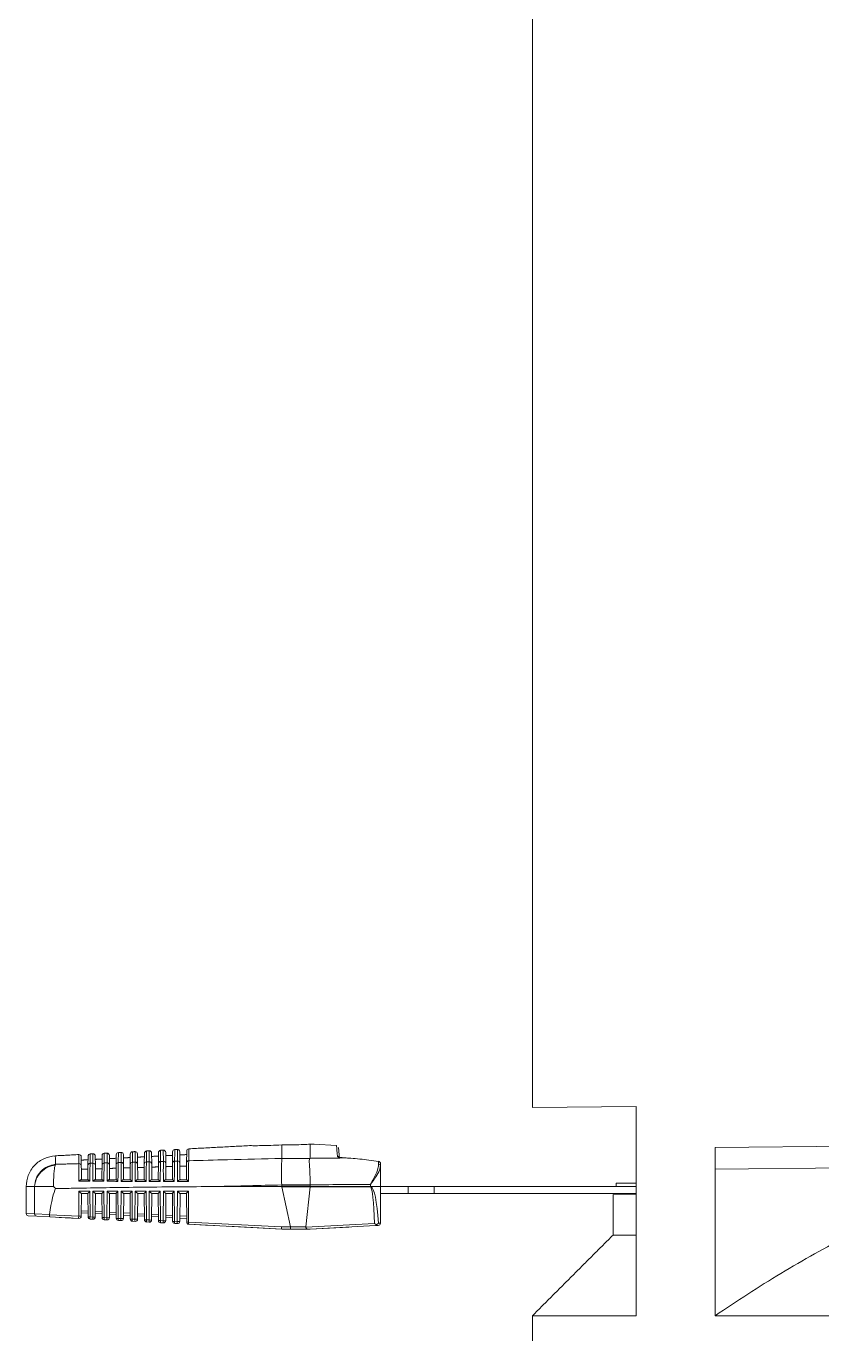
# Model space of a CAD drawing. Extents: x 12.1 to 108.7, y 1 to 80.4.
# Drawn here: x 42.89 to 46.4, y 9.42 to 15.17 of the extents above; entities that cross this region are included whole.
import ezdxf

# ---------------------------------------------------------------- set-up
doc = ezdxf.new("R2010")
doc.units = 0
doc.header["$MEASUREMENT"] = 0
doc.linetypes.add('SLD-Solid', pattern=[0])
doc.layers.add('OBJECT', color=7, linetype='CONTINUOUS')

msp = doc.modelspace()

# ---------------------------------------------------------------- linework, layer by layer
at = {"layer": 'OBJECT', "linetype": 'SLD-Solid', "lineweight": 15}
for p, q in [((45.1218, 10.4113), (45.5777, 10.4153)), ((45.5777, 10.1377), (45.5777, 10.4153)), ((44.0176, 10.187), (44.0176, 10.2466)), ((44.0176, 10.2466), (44.0176, 10.2466)), ((44.1426, 10.1877), (44.1426, 10.25)), ((44.1605, 10.2502), (44.259, 10.2448)), ((45.9265, 10.2358), (47.3638, 10.2483)), ((43.1355, 10.1546), (43.1351, 10.1944)), ((43.1648, 10.156), (43.1652, 10.1971)), ((43.1975, 10.1564), (43.1971, 10.1977)), ((43.2268, 10.1578), (43.2272, 10.2003)), ((43.2595, 10.1581), (43.2591, 10.2009)), ((43.2888, 10.1595), (43.2892, 10.2036)), ((43.321, 10.2042), (43.3214, 10.1598)), ((43.3509, 10.1611), (43.3513, 10.2068)), ((43.383, 10.2074), (43.3834, 10.1615)), ((43.4129, 10.1628), (43.4133, 10.2101)), ((43.445, 10.2107), (43.4454, 10.1631)), ((43.4749, 10.1644), (43.4753, 10.2133)), ((43.507, 10.2139), (43.5074, 10.1648)), ((43.5369, 10.166), (43.5373, 10.2166)), ((43.5689, 10.2172), (43.5694, 10.1664)), ((43.5989, 10.1676), (43.5994, 10.2198)), ((44.1421, 10.187), (44.0176, 10.187)), ((44.2727, 10.187), (44.2684, 10.2357)), ((45.9265, 10.1408), (45.9265, 10.2358)), ((44.4526, 10.0636), (44.4526, 10.1554)), ((45.5777, 9.4953), (45.5777, 10.1377)), ((45.9262, 10.1407), (45.9265, 10.1408)), ((45.9262, 9.4953), (45.9262, 10.1407)), ((45.9265, 10.1408), (46.5145, 10.1459)), ((44.4082, 10.0729), (44.4082, 10.0644)), ((45.4909, 10.0786), (45.5777, 10.0786)), ((42.9297, 10.0636), (42.9297, 9.9431)), ((43.1239, 9.9328), (43.1249, 10.0431)), ((43.1249, 10.0431), (43.173, 10.0431)), ((43.136, 10.0336), (43.1351, 9.9332)), ((43.1643, 10.0336), (43.1359, 10.0336)), ((43.1652, 9.9306), (43.1643, 10.0337)), ((43.173, 10.0431), (43.1739, 9.9301)), ((43.1859, 9.9295), (43.1869, 10.0431)), ((43.1869, 10.0431), (43.235, 10.0431)), ((43.198, 10.0336), (43.1971, 9.9299)), ((43.2263, 10.0336), (43.1979, 10.0336)), ((43.2272, 9.9273), (43.2263, 10.0337)), ((43.235, 10.0431), (43.236, 9.9268)), ((43.2479, 9.9262), (43.2489, 10.0431)), ((43.2489, 10.0431), (43.297, 10.0431)), ((43.26, 10.0336), (43.2591, 9.9266)), ((43.2883, 10.0336), (43.2599, 10.0336)), ((43.2892, 9.924), (43.2883, 10.0337)), ((43.297, 10.0431), (43.298, 9.9236)), ((43.3098, 9.9229), (43.3109, 10.0431)), ((43.3109, 10.0431), (43.359, 10.0431)), ((43.322, 10.0336), (43.3211, 9.9234)), ((43.3503, 10.0336), (43.3219, 10.0336)), ((43.3513, 9.9207), (43.3503, 10.0337)), ((43.359, 10.0431), (43.36, 9.9203)), ((43.3718, 9.9197), (43.3729, 10.0431)), ((43.3729, 10.0431), (43.421, 10.0431)), ((43.384, 10.0336), (43.383, 9.9201)), ((43.4123, 10.0336), (43.3839, 10.0336)), ((43.4133, 9.9175), (43.4123, 10.0337)), ((43.421, 10.0431), (43.4221, 9.917)), ((43.4338, 9.9164), (43.4349, 10.0431)), ((43.4349, 10.0431), (43.483, 10.0431)), ((43.446, 10.0336), (43.445, 9.9168)), ((43.4743, 10.0336), (43.4459, 10.0336)), ((43.4753, 9.9142), (43.4743, 10.0337)), ((43.483, 10.0431), (43.4841, 9.9137)), ((43.4957, 9.9131), (43.4969, 10.0431)), ((43.4969, 10.0431), (43.545, 10.0431)), ((43.508, 10.0336), (43.507, 9.9136)), ((43.5363, 10.0336), (43.5079, 10.0336)), ((43.5373, 9.9109), (43.5363, 10.0337)), ((43.545, 10.0431), (43.5461, 9.9105)), ((43.5577, 9.9099), (43.5589, 10.0431)), ((43.5589, 10.0431), (43.607, 10.0431)), ((43.57, 10.0336), (43.5689, 9.9103)), ((43.5983, 10.0336), (43.5699, 10.0336)), ((43.5994, 9.9076), (43.5983, 10.0337)), ((43.607, 10.0431), (43.6081, 9.9072)), ((43.729, 10.0636), (44.0176, 10.0636)), ((44.0176, 10.0704), (44.0176, 10.0708)), ((44.0176, 10.0704), (44.1426, 10.0704)), ((44.0176, 10.0652), (44.0176, 10.0704)), ((44.1426, 10.0652), (44.0176, 10.0652)), ((44.018, 10.0621), (44.1425, 10.0621)), ((44.0562, 9.8859), (44.018, 10.0621)), ((44.1425, 10.0621), (44.1238, 9.8859)), ((44.1426, 10.0629), (44.1425, 10.0621)), ((44.1426, 10.0709), (44.1426, 10.0704)), ((44.1426, 10.0704), (44.1426, 10.0652)), ((44.1426, 10.0652), (44.1426, 10.0644)), ((44.1426, 10.0644), (44.4082, 10.0644)), ((44.4082, 10.0629), (44.1426, 10.0629)), ((44.4112, 10.0636), (44.4526, 10.0636)), ((44.4526, 9.9114), (44.4526, 10.0636)), ((44.5742, 10.0636), (44.4526, 10.0636)), ((44.5742, 10.0336), (44.4526, 10.0336)), ((44.5742, 10.0336), (44.5742, 10.0636)), ((44.6896, 10.0636), (44.5742, 10.0636)), ((44.6896, 10.0336), (44.5742, 10.0336)), ((44.6896, 10.0336), (44.6896, 10.0636)), ((45.5577, 10.0636), (44.6896, 10.0636)), ((45.5777, 10.0336), (44.6896, 10.0336)), ((45.4768, 10.0282), (45.5777, 10.0273)), ((45.5577, 10.0636), (45.5777, 10.0636)), ((43.1353, 9.9572), (43.1649, 9.9556)), ((42.8926, 9.945), (42.9297, 9.9431)), ((42.939, 9.9331), (42.9021, 9.935)), ((42.9953, 9.9399), (42.9297, 9.9431)), ((42.939, 9.9331), (42.9976, 9.93)), ((43.1239, 9.9328), (42.9952, 9.9396)), ((42.9976, 9.93), (43.1246, 9.9233)), ((43.0638, 9.9265), (43.038, 9.9279)), ((43.1246, 9.9233), (43.093, 9.925)), ((43.165, 9.9462), (43.1353, 9.9478)), ((43.1739, 9.9301), (43.1859, 9.9295)), ((43.1866, 9.92), (43.1746, 9.9207)), ((43.2271, 9.9429), (43.1972, 9.9445)), ((43.1973, 9.9539), (43.227, 9.9524)), ((43.236, 9.9268), (43.2479, 9.9262)), ((43.2486, 9.9168), (43.2367, 9.9174)), ((43.2891, 9.9396), (43.2592, 9.9412)), ((43.2593, 9.9506), (43.289, 9.9491)), ((43.298, 9.9236), (43.3098, 9.9229)), ((43.3105, 9.9135), (43.2987, 9.9141)), ((43.3511, 9.9364), (43.3212, 9.938)), ((43.3213, 9.9474), (43.351, 9.9458)), ((43.36, 9.9203), (43.3718, 9.9197)), ((43.3725, 9.9102), (43.3607, 9.9108)), ((43.3832, 9.9441), (43.4131, 9.9425)), ((43.4131, 9.9331), (43.3832, 9.9347)), ((43.4221, 9.917), (43.4338, 9.9164)), ((43.4345, 9.9069), (43.4228, 9.9076)), ((43.4752, 9.9298), (43.4451, 9.9314)), ((43.4452, 9.9408), (43.4751, 9.9393)), ((43.4841, 9.9137), (43.4957, 9.9131)), ((43.4964, 9.9037), (43.4848, 9.9043)), ((43.5372, 9.9265), (43.5071, 9.9281)), ((43.5072, 9.9376), (43.5371, 9.936)), ((43.5461, 9.9105), (43.5577, 9.9099)), ((43.5584, 9.9004), (43.5468, 9.901)), ((43.5691, 9.9343), (43.5991, 9.9327)), ((43.5992, 9.9233), (43.5691, 9.9249)), ((44.0167, 9.8856), (43.6081, 9.9072)), ((44.4262, 9.9009), (44.1241, 9.8845)), ((44.4526, 9.9024), (44.4443, 9.9021)), ((43.6088, 9.8977), (44.0176, 9.8761)), ((43.6821, 9.8939), (43.6088, 9.8977)), ((43.7221, 9.8917), (43.6821, 9.8939)), ((43.9165, 9.8815), (43.7826, 9.8886)), ((44.0176, 9.8761), (43.9165, 9.8815)), ((44.0562, 9.8856), (44.0167, 9.8856)), ((44.0176, 9.8761), (44.0568, 9.8761)), ((44.0176, 9.8761), (44.0176, 9.8761)), ((44.0562, 9.8856), (44.0562, 9.8859)), ((44.1238, 9.8859), (44.0562, 9.8859)), ((44.0568, 9.8761), (44.1344, 9.8761)), ((44.1344, 9.8761), (44.1426, 9.8761)), ((44.1426, 9.8761), (44.4309, 9.8918)), ((44.3129, 9.8854), (44.1426, 9.8761)), ((44.4309, 9.8918), (44.4431, 9.8924)), ((45.4768, 9.8503), (45.5777, 9.8503)), ((45.1218, 9.4953), (45.5777, 9.4953)), ((45.9262, 9.4953), (47.7068, 9.4953))]:
    msp.add_line(p, q, dxfattribs=at)
at = {"layer": 'OBJECT', "linetype": 'SLD-Solid', "lineweight": 15, "flags": 128}
for points in [[(44.2837, 10.1905), (44.2837, 10.1907), (44.2837, 10.1907)], [(44.3019, 10.1895), (44.3019, 10.1898), (44.3019, 10.1898)], [(44.4526, 9.9023), (44.4526, 9.9024), (44.4526, 9.9024)], [(44.0176, 9.8761), (44.0176, 9.8761)], [(44.1426, 9.8761), (44.1426, 9.8761)]]:
    msp.add_lwpolyline(points, dxfattribs=at)
at = {"layer": 'OBJECT', "linetype": 'SLD-Solid', "lineweight": 15}
for centre, radius, start, end in [((43.1251, 10.1944), 0.01, 0.5, 93.01384), ((43.1752, 10.197), 0.01, 93.24094, 179.5), ((43.1871, 10.1976), 0.01, 0.5, 93.31701), ((43.2372, 10.2002), 0.01, 93.6143, 179.5), ((43.2491, 10.2008), 0.01, 0.5, 93.68975), ((43.2992, 10.2035), 0.01, 93.98632, 179.5), ((43.311, 10.2041), 0.01, 0.5, 94.06115), ((43.3613, 10.2067), 0.01, 94.35696, 179.5), ((43.373, 10.2073), 0.01, 0.5, 94.43116), ((43.4233, 10.21), 0.01, 94.72616, 179.5), ((43.435, 10.2106), 0.01, 0.5, 94.79974), ((43.4853, 10.2132), 0.01, 95.09389, 179.5), ((43.497, 10.2138), 0.01, 0.5, 95.16683), ((43.5473, 10.2165), 0.01, 95.4601, 179.5), ((43.5589, 10.2171), 0.01, 0.5, 95.5324), ((43.6094, 10.2197), 0.01, 95.82473, 179.5), ((44.2628, 10.1858), 0.0101, 48.84613, 87.39119), ((43.1256, 10.1544), 0.00992, 1.06009, 93.4968), ((43.1747, 10.1558), 0.00989, 92.41266, 178.99788), ((43.1876, 10.1562), 0.00992, 1.08062, 93.51465), ((43.2367, 10.1576), 0.00989, 92.39183, 178.97972), ((43.2495, 10.1579), 0.00991, 1.10147, 93.53277), ((43.2987, 10.1593), 0.00989, 92.3707, 178.96126), ((43.3115, 10.1596), 0.00991, 1.12267, 93.55115), ((43.3607, 10.161), 0.00988, 92.34926, 178.94251), ((43.3735, 10.1613), 0.00991, 1.14419, 93.56979), ((43.4227, 10.1626), 0.00988, 92.32752, 178.92347), ((43.4355, 10.1629), 0.00991, 1.16604, 93.5887), ((43.4848, 10.1642), 0.00988, 92.30547, 178.90413), ((43.4975, 10.1646), 0.0099, 1.18823, 93.60786), ((43.5468, 10.1658), 0.00987, 92.28313, 178.8845), ((43.5595, 10.1662), 0.0099, 1.21074, 93.62727), ((43.6088, 10.1674), 0.00987, 92.26049, 178.86459), ((44.4332, 10.1756), 0.0111, 348.50523, 356.35301), ((44.4436, 10.1643), 0.00906, 4.36208, 87.18433), ((44.4426, 10.165), 0.01, 0, 80.74539), ((44.4441, 10.1543), 0.00857, 7.22979, 88.6404), ((44.2924, 10.0644), 0.1158, 359.21921, 0.0002), ((44.3168, 10.1534), 0.1302, 315.49062, 316.45625), ((42.9026, 9.945), 0.01, 183.57385, 266.97745), ((42.9396, 9.943), 0.00991, 179.445, 266.52929), ((43.1441, 9.9295), 0.0204, 170.72123, 197.61654), ((43.1274, 9.9872), 0.0545, 266.31935, 278.13363), ((43.1251, 9.9333), 0.01, 266.97745, 359.5), ((43.1716, 9.971), 0.041, 261.00003, 273.31467), ((43.1752, 9.9306), 0.01, 180.5, 266.97745), ((43.1941, 9.9268), 0.0204, 170.72123, 197.61654), ((43.206, 9.9262), 0.0204, 170.72123, 197.61654), ((43.1894, 9.9839), 0.0545, 266.31935, 278.13363), ((43.1871, 9.93), 0.01, 266.97745, 359.5), ((43.2336, 9.9678), 0.041, 261.00003, 273.31467), ((43.2372, 9.9274), 0.01, 180.5, 266.97745), ((43.2561, 9.9236), 0.0204, 170.72123, 197.61654), ((43.268, 9.9229), 0.0204, 170.72123, 197.61654), ((43.2514, 9.9806), 0.0545, 266.31935, 278.13363), ((43.2491, 9.9267), 0.01, 266.97745, 359.5), ((43.2956, 9.9645), 0.041, 261.00003, 273.31467), ((43.2992, 9.9241), 0.01, 180.5, 266.97745), ((43.3181, 9.9203), 0.0204, 170.72123, 197.61654), ((43.33, 9.9197), 0.0204, 170.72123, 197.61654), ((43.3133, 9.9774), 0.0545, 266.31935, 278.13363), ((43.3111, 9.9235), 0.01, 266.97745, 359.5), ((43.3577, 9.9612), 0.041, 261.00003, 273.31467), ((43.3613, 9.9208), 0.01, 180.5, 266.97745), ((43.3802, 9.917), 0.0204, 170.72123, 197.61654), ((43.3919, 9.9164), 0.0204, 170.72123, 197.61654), ((43.3753, 9.9741), 0.0545, 266.31935, 278.13363), ((43.373, 9.9202), 0.01, 266.97745, 359.5), ((43.4197, 9.9579), 0.041, 261.00003, 273.31467), ((43.4233, 9.9175), 0.01, 180.5, 266.97745), ((43.4422, 9.9137), 0.0204, 170.72123, 197.61654), ((43.4539, 9.9131), 0.0204, 170.72123, 197.61654), ((43.4373, 9.9708), 0.0545, 266.31935, 278.13363), ((43.435, 9.9169), 0.01, 266.97745, 359.5), ((43.4817, 9.9547), 0.041, 261.00003, 273.31467), ((43.4853, 9.9143), 0.01, 180.5, 266.97745), ((43.5042, 9.9105), 0.0204, 170.72123, 197.61654), ((43.5159, 9.9098), 0.0204, 170.72123, 197.61654), ((43.4993, 9.9675), 0.0545, 266.31935, 278.13363), ((43.497, 9.9136), 0.01, 266.97745, 359.5), ((43.5437, 9.9514), 0.041, 261.00003, 273.31467), ((43.5473, 9.911), 0.01, 180.5, 266.97745), ((43.5663, 9.9072), 0.0204, 170.72123, 197.61654), ((43.5779, 9.9066), 0.0204, 170.72123, 197.61654), ((43.5612, 9.9643), 0.0545, 266.31935, 278.13363), ((43.5589, 9.9104), 0.01, 266.97745, 359.5), ((43.6058, 9.9481), 0.041, 261.00003, 273.31467), ((43.6094, 9.9077), 0.01, 180.5, 266.97745), ((43.6283, 9.9039), 0.0204, 170.72123, 197.61654), ((44.4426, 9.9024), 0.00999, 273.14487, 0.04936), ((44.4426, 9.9024), 0.01, 273.10593, 359.19103)]:
    msp.add_arc(centre, radius, start, end, dxfattribs=at)
for centre, major_axis, ratio, start_param, end_param in [((44.5004, 8.0011), (7.8848, 0), 0.262774, 1.582496, 1.616187), ((43.0477, 7.7739), (-0.0147, 2.2897), 0.052015, 0.088802, 0.329915), ((43.1261, 10.0436), (-0.00988, 0.00996), 0.087934, 1.536206, 3.054643), ((43.1742, 10.0436), (0.00991, 0.00999), 0.035372, 1.658206, 3.106542), ((43.1881, 10.0436), (-0.00988, 0.00996), 0.087934, 1.536206, 3.054643), ((43.2362, 10.0436), (0.00991, 0.00999), 0.035372, 1.658206, 3.106542), ((43.2501, 10.0436), (-0.00988, 0.00996), 0.087934, 1.536206, 3.054643), ((43.2982, 10.0436), (0.00991, 0.00999), 0.035372, 1.658206, 3.106542), ((43.3121, 10.0436), (-0.00988, 0.00996), 0.087934, 1.536206, 3.054643), ((43.3602, 10.0436), (0.00991, 0.00999), 0.035372, 1.658206, 3.106542), ((43.3741, 10.0436), (-0.00988, 0.00996), 0.087934, 1.536206, 3.054643), ((43.4222, 10.0436), (0.00991, 0.00999), 0.035372, 1.658206, 3.106542), ((43.4361, 10.0436), (-0.00988, 0.00996), 0.087934, 1.536206, 3.054643), ((43.4842, 10.0436), (0.00991, 0.00999), 0.035372, 1.658206, 3.106542), ((43.4981, 10.0436), (-0.00988, 0.00996), 0.087934, 1.536206, 3.054643), ((43.5462, 10.0436), (0.00991, 0.00999), 0.035372, 1.658206, 3.106542), ((43.5601, 10.0436), (-0.00988, 0.00996), 0.087934, 1.536206, 3.054643), ((43.6082, 10.0436), (0.00991, 0.00999), 0.035372, 1.658206, 3.106542), ((48.036, 8.0011), (19.0675, 0), 0.111038, 1.783132, 1.798644), ((43.0403, 10.0652), (0.9773, 0), 0.122785, 6.270094, 6.283185), ((43.0396, 10.0652), (0.9787, -0.0064), 0.122438, 0.027376, 0.040465), ((44.3926, 9.4949), (0.0157, 0.5695), 0.101686, 6.233323, 6.285987), ((44.4004, 9.4933), (0.0078, 0.5695), 0.050872, 6.231217, 6.283881), ((44.4004, 9.4933), (0.0078, 0.5695), 0.050872, 5.510552, 6.231217), ((44.3926, 9.4949), (0.0157, 0.5695), 0.101686, 5.511659, 6.233323), ((44.0179, 9.8861), (0.00026, 0.01), 0.120424, 1.626333, 3.138416), ((44.0568, 9.8861), (0, 0.01), 0.061163, 1.623156, 3.141593), ((44.1612, 9.8861), (0.0374, 0.0006), 0.267094, 3.109102, 3.249703)]:
    msp.add_ellipse(centre, major_axis=major_axis, ratio=ratio, start_param=start_param, end_param=end_param, dxfattribs=at)
for points, degree in [([(45.1218, 15.3242), (45.1218, 10.4113)], 1), ([(44.1605, 10.2502), (44.1605, 10.2502)], 1), ([(44.259, 10.2448), (44.259, 10.2448)], 1), ([(43.1246, 10.2043), (43.0206, 10.1989)], 1), ([(43.1866, 10.2076), (43.1746, 10.207)], 1), ([(43.2485, 10.2108), (43.2366, 10.2102)], 1), ([(43.2893, 10.188), (43.259, 10.1864)], 1), ([(43.3105, 10.2141), (43.2986, 10.2135)], 1), ([(43.3513, 10.1912), (43.321, 10.1896)], 1), ([(43.3724, 10.2173), (43.3606, 10.2167)], 1), ([(43.4133, 10.1945), (43.383, 10.1929)], 1), ([(43.4344, 10.2206), (43.4226, 10.22)], 1), ([(43.4754, 10.1977), (43.4449, 10.1961)], 1), ([(43.4963, 10.2238), (43.4847, 10.2232)], 1), ([(43.5071, 10.1994), (43.5372, 10.201)], 1), ([(43.5583, 10.2271), (43.5467, 10.2265)], 1), ([(43.5691, 10.2026), (43.5992, 10.2042)], 1), ([(43.8762, 10.2437), (43.6087, 10.2297)], 1), ([(44.0176, 10.187), (44.0176, 10.187)], 1), ([(44.1426, 10.1877), (44.1421, 10.187)], 1), ([(44.3019, 10.1895), (44.1426, 10.1877)], 1), ([(44.2837, 10.1905), (44.3019, 10.1895)], 1), ([(43.0134, 10.0636), (43.0134, 10.0743), (43.0134, 10.0957), (43.0149, 10.1233), (43.0173, 10.1457), (43.0195, 10.1539), (43.0206, 10.158)], 3), ([(43.0206, 10.158), (43.022, 10.1614)], 1), ([(43.125, 10.1643), (43.022, 10.1614)], 1), ([(43.1353, 10.1799), (43.165, 10.1814)], 1), ([(43.1647, 10.1402), (43.1356, 10.1393)], 1), ([(43.1869, 10.1661), (43.1743, 10.1657)], 1), ([(43.1972, 10.1831), (43.2271, 10.1847)], 1), ([(43.2267, 10.1422), (43.1976, 10.1413)], 1), ([(43.2489, 10.1678), (43.2363, 10.1675)], 1), ([(43.2887, 10.1442), (43.2596, 10.1433)], 1), ([(43.3109, 10.1695), (43.2983, 10.1692)], 1), ([(43.3507, 10.1461), (43.3216, 10.1452)], 1), ([(43.3729, 10.1712), (43.3603, 10.1708)], 1), ([(43.4127, 10.1481), (43.3835, 10.1472)], 1), ([(43.4349, 10.1728), (43.4223, 10.1725)], 1), ([(43.4748, 10.15), (43.4455, 10.1491)], 1), ([(43.4969, 10.1744), (43.4844, 10.1741)], 1), ([(43.5368, 10.1519), (43.5075, 10.151)], 1), ([(43.5589, 10.176), (43.5464, 10.1757)], 1), ([(43.5988, 10.1538), (43.5695, 10.1529)], 1), ([(44.444, 10.1734), (44.4443, 10.1628)], 1), ([(44.4526, 10.1554), (44.4526, 10.165)], 1), ([(43.1348, 10.0936), (43.1646, 10.0936)], 1), ([(43.1969, 10.0936), (43.2265, 10.0936)], 1), ([(43.2589, 10.0936), (43.2885, 10.0936)], 1), ([(43.321, 10.0936), (43.3505, 10.0936)], 1), ([(43.3831, 10.0936), (43.4124, 10.0936)], 1), ([(43.4452, 10.0936), (43.4744, 10.0936)], 1), ([(43.5072, 10.0936), (43.5364, 10.0936)], 1), ([(43.5693, 10.0936), (43.5984, 10.0936)], 1), ([(45.4909, 10.0786), (45.4909, 10.0636)], 1), ([(42.8926, 10.064), (42.8926, 9.945)], 1), ([(42.8926, 10.0636), (42.8942, 10.0636), (42.8972, 10.0636), (42.9186, 10.0636), (42.9293, 10.0636)], 3), ([(42.9293, 10.0636), (42.9297, 10.0636)], 1), ([(42.9297, 10.0636), (42.9325, 10.0636), (42.9382, 10.0636), (42.9574, 10.0636), (42.9825, 10.0636), (43.0031, 10.0636), (43.0134, 10.0636)], 3), ([(43.0134, 10.0636), (43.0226, 10.0546)], 1), ([(44.1426, 10.0629), (44.1426, 10.0644)], 1), ([(45.4768, 10.0282), (45.4768, 9.8503)], 1), ([(42.9952, 9.9396), (42.9953, 9.9399)], 1), ([(44.4526, 9.9114), (44.4526, 9.9024)], 1), ([(45.4768, 9.8503), (45.1218, 9.4953)], 1), ([(45.1218, 9.4953), (45.1218, 9.2198)], 1)]:
    msp.add_open_spline(points, degree=degree, dxfattribs=at)
for points, knots in [([(44.0176, 10.2466), (44.0017, 10.2458), (43.9697, 10.2443), (43.9269, 10.2435), (43.8948, 10.2434), (43.8763, 10.2436), (43.8762, 10.2436), (43.8762, 10.2436)], [0, 0, 0, 0, 0.213189, 0.426374, 0.63981, 0.854211, 1, 1, 1, 1]), ([(44.1424, 10.2501), (44.1333, 10.2496), (44.1151, 10.2486), (44.073, 10.2471), (44.0387, 10.2466), (44.0202, 10.2466), (44.0176, 10.2466)], [0, 0, 0, 0, 0.3151069, 0.6329439, 0.9497911, 1, 1, 1, 1]), ([(44.1426, 10.25), (44.1426, 10.25), (44.1426, 10.25), (44.1426, 10.2501), (44.1425, 10.2501), (44.1425, 10.2501), (44.1424, 10.2501)], [0, 0, 0, 0, 0.344879, 0.691965, 0.85965, 1, 1, 1, 1]), ([(44.1605, 10.2502), (44.1577, 10.2501), (44.1542, 10.2501), (44.1446, 10.2501), (44.1426, 10.25)], [0, 0, 0, 0, 0.79181, 1, 1, 1, 1]), ([(44.259, 10.2448), (44.259, 10.2447), (44.2591, 10.2441), (44.2595, 10.2386), (44.2616, 10.215), (44.2633, 10.1959)], [0, 0, 0, 0, 0.045653, 0.228294, 1, 1, 1, 1]), ([(42.8926, 10.0636), (42.8944, 10.0802), (42.8981, 10.1144), (42.9275, 10.1591), (42.9706, 10.1908), (43.0046, 10.1963), (43.021, 10.1989)], [0, 0, 0, 0, 0.2407727, 0.5, 0.7592273, 1, 1, 1, 1]), ([(43.022, 10.1614), (43.0217, 10.1723), (43.0211, 10.1941), (43.021, 10.1973), (43.021, 10.1989)], [0, 0, 0, 0, 0.496376, 1, 1, 1, 1]), ([(43.125, 10.1643), (43.1249, 10.1656), (43.1249, 10.1718), (43.1247, 10.195), (43.1246, 10.2002), (43.1246, 10.2043)], [0, 0, 0, 0, 0.047591, 0.237986, 1, 1, 1, 1]), ([(43.1746, 10.2067), (43.1746, 10.2051), (43.1746, 10.202), (43.1744, 10.178), (43.1743, 10.1657)], [0, 0, 0, 0, 0.490665, 1, 1, 1, 1]), ([(43.1869, 10.1661), (43.1869, 10.1674), (43.1869, 10.1737), (43.1867, 10.1963), (43.1865, 10.2125), (43.1866, 10.2073), (43.1866, 10.2072)], [0, 0, 0, 0, 0.046685, 0.233452, 0.98238, 1, 1, 1, 1]), ([(43.2367, 10.2095), (43.2367, 10.2082), (43.2366, 10.2053), (43.2364, 10.1804), (43.2363, 10.1675)], [0, 0, 0, 0, 0.48119, 1, 1, 1, 1]), ([(43.2489, 10.1678), (43.2489, 10.1691), (43.2489, 10.1756), (43.2487, 10.1987), (43.2485, 10.2155), (43.2486, 10.2103), (43.2486, 10.2101)], [0, 0, 0, 0, 0.045813, 0.229093, 0.964032, 1, 1, 1, 1]), ([(43.2987, 10.2124), (43.2987, 10.2112), (43.2987, 10.2086), (43.2984, 10.1828), (43.2983, 10.1692)], [0, 0, 0, 0, 0.47204, 1, 1, 1, 1]), ([(43.3109, 10.1695), (43.3109, 10.1708), (43.3108, 10.1774), (43.3106, 10.201), (43.3105, 10.2186), (43.3105, 10.2133), (43.3105, 10.213)], [0, 0, 0, 0, 0.044973, 0.224892, 0.946349, 1, 1, 1, 1]), ([(43.3607, 10.2153), (43.3607, 10.2142), (43.3607, 10.2119), (43.3605, 10.1852), (43.3603, 10.1708)], [0, 0, 0, 0, 0.463197, 1, 1, 1, 1]), ([(43.3729, 10.1712), (43.3729, 10.1725), (43.3728, 10.1792), (43.3726, 10.2033), (43.3725, 10.2216), (43.3725, 10.2163), (43.3725, 10.2158)], [0, 0, 0, 0, 0.0441627, 0.2208406, 0.9292938, 1, 1, 1, 1]), ([(43.4227, 10.2181), (43.4227, 10.2172), (43.4227, 10.2153), (43.4225, 10.1876), (43.4223, 10.1725)], [0, 0, 0, 0, 0.454645, 1, 1, 1, 1]), ([(43.4349, 10.1728), (43.4349, 10.1742), (43.4348, 10.181), (43.4346, 10.2055), (43.4344, 10.2246), (43.4345, 10.2193), (43.4345, 10.2187)], [0, 0, 0, 0, 0.043381, 0.21693, 0.912835, 1, 1, 1, 1]), ([(43.4848, 10.221), (43.4848, 10.2203), (43.4847, 10.2186), (43.4845, 10.19), (43.4844, 10.1741)], [0, 0, 0, 0, 0.446366, 1, 1, 1, 1]), ([(43.4969, 10.1744), (43.4969, 10.1758), (43.4968, 10.1827), (43.4966, 10.2078), (43.4964, 10.2276), (43.4965, 10.2223), (43.4965, 10.2216)], [0, 0, 0, 0, 0.042626, 0.213154, 0.896941, 1, 1, 1, 1]), ([(43.5468, 10.2239), (43.5468, 10.2233), (43.5468, 10.2219), (43.5465, 10.1923), (43.5464, 10.1757)], [0, 0, 0, 0, 0.4383476, 1, 1, 1, 1]), ([(43.5589, 10.176), (43.5588, 10.1774), (43.5588, 10.1844), (43.5586, 10.21), (43.5584, 10.2307), (43.5584, 10.2252), (43.5584, 10.2244)], [0, 0, 0, 0, 0.041896, 0.209506, 0.881583, 1, 1, 1, 1]), ([(43.6088, 10.2268), (43.6088, 10.2263), (43.6088, 10.2253), (43.6085, 10.1947), (43.6084, 10.1773)], [0, 0, 0, 0, 0.4305751, 1, 1, 1, 1]), ([(44.0176, 10.187), (43.9383, 10.1852), (43.8019, 10.1821), (43.6655, 10.1787), (43.6084, 10.1773)], [0, 0, 0, 0, 0.5814492, 1, 1, 1, 1]), ([(44.0176, 10.0708), (44.0174, 10.0843), (44.0168, 10.1112), (44.017, 10.1469), (44.0178, 10.1743), (44.0177, 10.1828), (44.0176, 10.187)], [0, 0, 0, 0, 0.253584, 0.507165, 0.760847, 1, 1, 1, 1]), ([(44.1426, 10.0709), (44.1427, 10.0761), (44.1429, 10.0947), (44.1421, 10.1257), (44.1405, 10.1578), (44.1375, 10.1783), (44.1408, 10.1845), (44.1421, 10.187)], [0, 0, 0, 0, 0.097508, 0.351331, 0.599304, 0.843154, 1, 1, 1, 1]), ([(44.2633, 10.1959), (44.2635, 10.1954), (44.2641, 10.1944), (44.2678, 10.1929), (44.2731, 10.1916), (44.2788, 10.1908), (44.2824, 10.1906), (44.2837, 10.1905)], [0, 0, 0, 0, 0.219062, 0.43802, 0.659218, 0.879999, 1, 1, 1, 1]), ([(44.2837, 10.1907), (44.2818, 10.1909), (44.278, 10.1912), (44.2732, 10.192), (44.2704, 10.1927), (44.2692, 10.1932), (44.2692, 10.1932), (44.2692, 10.1932)], [0, 0, 0, 0, 0.271921, 0.56306, 0.78177, 0.936438, 1, 1, 1, 1]), ([(44.3019, 10.1898), (44.2976, 10.19), (44.2916, 10.1903), (44.2855, 10.1906), (44.2837, 10.1907)], [0, 0, 0, 0, 0.7, 1, 1, 1, 1]), ([(44.3019, 10.1895), (44.3085, 10.1891), (44.3418, 10.187), (44.3893, 10.1823), (44.4299, 10.1757), (44.444, 10.1734)], [0, 0, 0, 0, 0.139683, 0.698663, 1, 1, 1, 1]), ([(42.9293, 10.0636), (42.9309, 10.0754), (42.9342, 10.0997), (42.9556, 10.1315), (42.9863, 10.1546), (43.0104, 10.1592), (43.022, 10.1614)], [0, 0, 0, 0, 0.2411698, 0.5, 0.7588302, 1, 1, 1, 1]), ([(42.9297, 10.0636), (42.9315, 10.0748), (42.9351, 10.0978), (42.9561, 10.1282), (42.9859, 10.1506), (43.0093, 10.1556), (43.0206, 10.158)], [0, 0, 0, 0, 0.2415614, 0.5, 0.7584386, 1, 1, 1, 1]), ([(43.1249, 10.087), (43.1248, 10.0892), (43.1248, 10.0977), (43.1247, 10.1176), (43.1247, 10.1428), (43.1248, 10.1587), (43.1249, 10.1631), (43.125, 10.1643)], [0, 0, 0, 0, 0.0576777, 0.2194138, 0.5433769, 0.8677646, 1, 1, 1, 1]), ([(43.1355, 10.1546), (43.1355, 10.1511), (43.1356, 10.1439), (43.1358, 10.121), (43.1359, 10.1019), (43.136, 10.0936)], [0, 0, 0, 0, 0.361189, 0.722456, 1, 1, 1, 1]), ([(43.1643, 10.0936), (43.1644, 10.1043), (43.1645, 10.1257), (43.1647, 10.147), (43.1648, 10.1532), (43.1648, 10.156)], [0, 0, 0, 0, 0.352894, 0.705727, 1, 1, 1, 1]), ([(43.1743, 10.1657), (43.1742, 10.1641), (43.174, 10.1592), (43.1736, 10.1415), (43.1732, 10.1162), (43.173, 10.0968), (43.173, 10.0891), (43.1729, 10.0868)], [0, 0, 0, 0, 0.16013, 0.483001, 0.805363, 0.942123, 1, 1, 1, 1]), ([(43.1869, 10.0868), (43.1868, 10.0891), (43.1868, 10.0977), (43.1867, 10.1178), (43.1866, 10.1433), (43.1868, 10.16), (43.1869, 10.1647), (43.1869, 10.1661)], [0, 0, 0, 0, 0.057936, 0.217495, 0.537029, 0.856977, 1, 1, 1, 1]), ([(43.1975, 10.1564), (43.1975, 10.1528), (43.1976, 10.1455), (43.1978, 10.1222), (43.1979, 10.1025), (43.198, 10.0936)], [0, 0, 0, 0, 0.355595, 0.711266, 1, 1, 1, 1]), ([(43.2263, 10.0936), (43.2264, 10.1044), (43.2265, 10.126), (43.2267, 10.1482), (43.2268, 10.1547), (43.2268, 10.1578)], [0, 0, 0, 0, 0.3475307, 0.6950031, 1, 1, 1, 1]), ([(43.2363, 10.1675), (43.2362, 10.1658), (43.236, 10.1609), (43.2356, 10.1431), (43.2352, 10.1172), (43.235, 10.0972), (43.235, 10.089), (43.2349, 10.0867)], [0, 0, 0, 0, 0.158035, 0.476676, 0.794816, 0.941861, 1, 1, 1, 1]), ([(43.2489, 10.0866), (43.2488, 10.089), (43.2488, 10.0977), (43.2487, 10.118), (43.2486, 10.1439), (43.2487, 10.1613), (43.2489, 10.1662), (43.2489, 10.1678)], [0, 0, 0, 0, 0.058198, 0.215687, 0.531014, 0.846742, 1, 1, 1, 1]), ([(43.2595, 10.1581), (43.2595, 10.1544), (43.2595, 10.1471), (43.2598, 10.1234), (43.2599, 10.103), (43.26, 10.0936)], [0, 0, 0, 0, 0.350315, 0.700707, 1, 1, 1, 1]), ([(43.2883, 10.0936), (43.2884, 10.1045), (43.2885, 10.1263), (43.2888, 10.1494), (43.2888, 10.1562), (43.2888, 10.1595)], [0, 0, 0, 0, 0.342466, 0.684876, 1, 1, 1, 1]), ([(43.2983, 10.1692), (43.2982, 10.1675), (43.298, 10.1625), (43.2976, 10.1446), (43.2972, 10.1183), (43.297, 10.0977), (43.297, 10.0889), (43.2969, 10.0865)], [0, 0, 0, 0, 0.156042, 0.470658, 0.784781, 0.941595, 1, 1, 1, 1]), ([(43.3109, 10.0865), (43.3108, 10.0889), (43.3108, 10.0976), (43.3107, 10.1182), (43.3106, 10.1444), (43.3107, 10.1626), (43.3109, 10.1677), (43.3109, 10.1695)], [0, 0, 0, 0, 0.0584631, 0.2139825, 0.5253069, 0.8370208, 1, 1, 1, 1]), ([(43.3214, 10.1598), (43.3215, 10.1561), (43.3215, 10.1487), (43.3217, 10.1245), (43.3219, 10.1035), (43.322, 10.0936)], [0, 0, 0, 0, 0.345325, 0.690725, 1, 1, 1, 1]), ([(43.3503, 10.0936), (43.3504, 10.1046), (43.3506, 10.1266), (43.3508, 10.1505), (43.3508, 10.1577), (43.3509, 10.1611)], [0, 0, 0, 0, 0.3376749, 0.6752967, 1, 1, 1, 1]), ([(43.3603, 10.1708), (43.3603, 10.1692), (43.36, 10.1641), (43.3596, 10.146), (43.3593, 10.1193), (43.359, 10.0981), (43.359, 10.0888), (43.3589, 10.0864)], [0, 0, 0, 0, 0.154143, 0.464926, 0.775223, 0.941326, 1, 1, 1, 1]), ([(43.3729, 10.0863), (43.3728, 10.0888), (43.3728, 10.0976), (43.3727, 10.1183), (43.3726, 10.1449), (43.3727, 10.1638), (43.3728, 10.1692), (43.3729, 10.1712)], [0, 0, 0, 0, 0.058731, 0.212374, 0.519887, 0.827777, 1, 1, 1, 1]), ([(43.3834, 10.1615), (43.3835, 10.1577), (43.3835, 10.1503), (43.3837, 10.1256), (43.3839, 10.1041), (43.384, 10.0936)], [0, 0, 0, 0, 0.340601, 0.681276, 1, 1, 1, 1]), ([(43.4123, 10.0936), (43.4124, 10.1047), (43.4126, 10.1268), (43.4128, 10.1516), (43.4128, 10.1591), (43.4129, 10.1628)], [0, 0, 0, 0, 0.333137, 0.666224, 1, 1, 1, 1]), ([(43.4223, 10.1725), (43.4223, 10.1708), (43.422, 10.1656), (43.4216, 10.1475), (43.4213, 10.1203), (43.421, 10.0986), (43.421, 10.0887), (43.4209, 10.0862)], [0, 0, 0, 0, 0.152333, 0.459461, 0.766109, 0.941054, 1, 1, 1, 1]), ([(43.4349, 10.0862), (43.4348, 10.0887), (43.4348, 10.0976), (43.4346, 10.1185), (43.4346, 10.1454), (43.4347, 10.165), (43.4348, 10.1707), (43.4349, 10.1728)], [0, 0, 0, 0, 0.059002, 0.210856, 0.514734, 0.81898, 1, 1, 1, 1]), ([(43.4454, 10.1631), (43.4454, 10.1594), (43.4455, 10.1518), (43.4457, 10.1267), (43.4459, 10.1046), (43.446, 10.0936)], [0, 0, 0, 0, 0.336123, 0.672318, 1, 1, 1, 1]), ([(43.4743, 10.0936), (43.4744, 10.1048), (43.4746, 10.1271), (43.4748, 10.1527), (43.4748, 10.1605), (43.4749, 10.1644)], [0, 0, 0, 0, 0.328834, 0.657619, 1, 1, 1, 1]), ([(43.4844, 10.1741), (43.4843, 10.1724), (43.4841, 10.1672), (43.4837, 10.1489), (43.4833, 10.1213), (43.483, 10.099), (43.483, 10.0886), (43.4829, 10.0861)], [0, 0, 0, 0, 0.150605, 0.454244, 0.75741, 0.940779, 1, 1, 1, 1]), ([(43.4969, 10.086), (43.4968, 10.0886), (43.4968, 10.0976), (43.4966, 10.1186), (43.4966, 10.1458), (43.4967, 10.1662), (43.4968, 10.1721), (43.4969, 10.1744)], [0, 0, 0, 0, 0.059276, 0.209421, 0.509831, 0.810598, 1, 1, 1, 1]), ([(43.5074, 10.1648), (43.5074, 10.1609), (43.5075, 10.1533), (43.5077, 10.1278), (43.5079, 10.1051), (43.508, 10.0936)], [0, 0, 0, 0, 0.3318717, 0.663815, 1, 1, 1, 1]), ([(43.5363, 10.0936), (43.5364, 10.1049), (43.5366, 10.1273), (43.5368, 10.1538), (43.5369, 10.1618), (43.5369, 10.166)], [0, 0, 0, 0, 0.3247471, 0.6494482, 1, 1, 1, 1]), ([(43.5464, 10.1757), (43.5463, 10.174), (43.5461, 10.1687), (43.5457, 10.1504), (43.5453, 10.1223), (43.545, 10.0994), (43.545, 10.0885), (43.5449, 10.0859)], [0, 0, 0, 0, 0.1489543, 0.4492607, 0.7491001, 0.9405021, 1, 1, 1, 1]), ([(43.5589, 10.0859), (43.5588, 10.0885), (43.5588, 10.0976), (43.5586, 10.1188), (43.5586, 10.1462), (43.5586, 10.1674), (43.5588, 10.1736), (43.5589, 10.176)], [0, 0, 0, 0, 0.059553, 0.208066, 0.505163, 0.802607, 1, 1, 1, 1]), ([(43.5694, 10.1664), (43.5694, 10.1625), (43.5695, 10.1548), (43.5697, 10.1289), (43.5699, 10.1056), (43.57, 10.0936)], [0, 0, 0, 0, 0.327832, 0.655734, 1, 1, 1, 1]), ([(43.5983, 10.0936), (43.5984, 10.105), (43.5986, 10.1276), (43.5988, 10.1548), (43.5989, 10.1632), (43.5989, 10.1676)], [0, 0, 0, 0, 0.320862, 0.641681, 1, 1, 1, 1]), ([(43.6084, 10.1773), (43.6083, 10.1755), (43.6081, 10.1702), (43.6077, 10.1517), (43.6073, 10.1233), (43.607, 10.0998), (43.607, 10.0884), (43.6069, 10.0857)], [0, 0, 0, 0, 0.1473761, 0.4444958, 0.7411544, 0.9402222, 1, 1, 1, 1]), ([(44.4443, 10.1628), (44.4437, 10.1564), (44.4422, 10.1401), (44.429, 10.11), (44.4159, 10.086), (44.4089, 10.0741), (44.4082, 10.073), (44.4082, 10.0729)], [0, 0, 0, 0, 0.2447442, 0.626729, 0.9679276, 0.9961436, 1, 1, 1, 1]), ([(44.4082, 10.0729), (44.4083, 10.073), (44.4091, 10.074), (44.4116, 10.0774), (44.4201, 10.0885), (44.4345, 10.1089), (44.4493, 10.1343), (44.4516, 10.149), (44.4526, 10.1554)], [0, 0, 0, 0, 0.00366, 0.034965, 0.112488, 0.381452, 0.732443, 1, 1, 1, 1]), ([(43.1249, 10.087), (43.1249, 10.087), (43.1252, 10.0874), (43.1269, 10.089), (43.1297, 10.0913), (43.1328, 10.0933), (43.1342, 10.0935), (43.1348, 10.0936)], [0, 0, 0, 0, 0.008659, 0.099997, 0.471213, 0.763081, 1, 1, 1, 1]), ([(43.1729, 10.0868), (43.1663, 10.0869), (43.1503, 10.0869), (43.1343, 10.087), (43.1249, 10.087)], [0, 0, 0, 0, 0.412316, 1, 1, 1, 1]), ([(43.1646, 10.0936), (43.1649, 10.0935), (43.1658, 10.0933), (43.1684, 10.0912), (43.1709, 10.0889), (43.1726, 10.0872), (43.1729, 10.0869), (43.1729, 10.0868)], [0, 0, 0, 0, 0.229448, 0.521602, 0.905447, 0.991713, 1, 1, 1, 1]), ([(43.1869, 10.0868), (43.1869, 10.0868), (43.1873, 10.0873), (43.1891, 10.089), (43.1919, 10.0913), (43.195, 10.0933), (43.1963, 10.0935), (43.1969, 10.0936)], [0, 0, 0, 0, 0.008547, 0.122921, 0.485786, 0.769314, 1, 1, 1, 1]), ([(43.2349, 10.0867), (43.2283, 10.0867), (43.2123, 10.0867), (43.1963, 10.0868), (43.1869, 10.0868)], [0, 0, 0, 0, 0.412356, 1, 1, 1, 1]), ([(43.2265, 10.0936), (43.2269, 10.0935), (43.2276, 10.0933), (43.2302, 10.0913), (43.2327, 10.0889), (43.2345, 10.0871), (43.2349, 10.0867), (43.2349, 10.0867)], [0, 0, 0, 0, 0.223273, 0.506281, 0.880299, 0.991802, 1, 1, 1, 1]), ([(43.2489, 10.0866), (43.2489, 10.0867), (43.2494, 10.0872), (43.2512, 10.089), (43.2541, 10.0914), (43.2571, 10.0933), (43.2584, 10.0935), (43.2589, 10.0936)], [0, 0, 0, 0, 0.00844, 0.145047, 0.499694, 0.77523, 1, 1, 1, 1]), ([(43.2969, 10.0865), (43.2903, 10.0865), (43.2743, 10.0866), (43.2583, 10.0866), (43.2489, 10.0866)], [0, 0, 0, 0, 0.412394, 1, 1, 1, 1]), ([(43.2885, 10.0936), (43.2888, 10.0935), (43.2895, 10.0933), (43.292, 10.0913), (43.2946, 10.0889), (43.2964, 10.0871), (43.2969, 10.0866), (43.2969, 10.0865)], [0, 0, 0, 0, 0.217446, 0.491759, 0.85615, 0.991886, 1, 1, 1, 1]), ([(43.3109, 10.0865), (43.3109, 10.0865), (43.3115, 10.0871), (43.3134, 10.089), (43.3163, 10.0914), (43.3192, 10.0933), (43.3205, 10.0935), (43.321, 10.0936)], [0, 0, 0, 0, 0.0083391, 0.1664042, 0.5129699, 0.7808481, 1, 1, 1, 1]), ([(43.3589, 10.0864), (43.3523, 10.0864), (43.3363, 10.0864), (43.3203, 10.0865), (43.3109, 10.0865)], [0, 0, 0, 0, 0.41243, 1, 1, 1, 1]), ([(43.3505, 10.0936), (43.3508, 10.0935), (43.3514, 10.0933), (43.3538, 10.0914), (43.3564, 10.0889), (43.3583, 10.087), (43.3589, 10.0864), (43.3589, 10.0864)], [0, 0, 0, 0, 0.211945, 0.477991, 0.832968, 0.991967, 1, 1, 1, 1]), ([(43.3729, 10.0863), (43.3729, 10.0864), (43.3736, 10.0871), (43.3755, 10.089), (43.3785, 10.0914), (43.3814, 10.0933), (43.3826, 10.0935), (43.3831, 10.0936)], [0, 0, 0, 0, 0.008242, 0.187016, 0.525647, 0.786187, 1, 1, 1, 1]), ([(43.4209, 10.0862), (43.4143, 10.0862), (43.3983, 10.0863), (43.3823, 10.0863), (43.3729, 10.0863)], [0, 0, 0, 0, 0.412464, 1, 1, 1, 1]), ([(43.4124, 10.0936), (43.4127, 10.0935), (43.4133, 10.0933), (43.4156, 10.0914), (43.4183, 10.0889), (43.4202, 10.087), (43.4209, 10.0862), (43.4209, 10.0862)], [0, 0, 0, 0, 0.206748, 0.464933, 0.810722, 0.992044, 1, 1, 1, 1]), ([(43.4349, 10.0862), (43.4349, 10.0862), (43.4357, 10.087), (43.4377, 10.089), (43.4407, 10.0915), (43.4435, 10.0933), (43.4446, 10.0935), (43.4452, 10.0936)], [0, 0, 0, 0, 0.00815, 0.206907, 0.537753, 0.791262, 1, 1, 1, 1]), ([(43.4829, 10.0861), (43.4763, 10.0861), (43.4603, 10.0861), (43.4443, 10.0861), (43.4349, 10.0862)], [0, 0, 0, 0, 0.412497, 1, 1, 1, 1]), ([(43.4744, 10.0936), (43.4747, 10.0935), (43.4753, 10.0933), (43.4775, 10.0915), (43.4801, 10.0889), (43.4821, 10.0869), (43.4829, 10.0861), (43.4829, 10.0861)], [0, 0, 0, 0, 0.201835, 0.452547, 0.789382, 0.992117, 1, 1, 1, 1]), ([(43.4969, 10.086), (43.4969, 10.086), (43.4979, 10.0871), (43.5002, 10.0894), (43.5032, 10.0918), (43.5057, 10.0933), (43.5067, 10.0935), (43.5072, 10.0936)], [0, 0, 0, 0, 0.00806, 0.282725, 0.593802, 0.796123, 1, 1, 1, 1]), ([(43.5449, 10.0859), (43.5383, 10.0859), (43.5223, 10.086), (43.5063, 10.086), (43.4969, 10.086)], [0, 0, 0, 0, 0.412528, 1, 1, 1, 1]), ([(43.5364, 10.0936), (43.5366, 10.0935), (43.5372, 10.0933), (43.5393, 10.0915), (43.542, 10.0889), (43.544, 10.0868), (43.5449, 10.0859), (43.5449, 10.0859)], [0, 0, 0, 0, 0.1971881, 0.4407964, 0.7689193, 0.9921879, 1, 1, 1, 1]), ([(43.5589, 10.0859), (43.5589, 10.0859), (43.56, 10.0871), (43.5624, 10.0894), (43.5654, 10.0918), (43.5678, 10.0933), (43.5688, 10.0935), (43.5693, 10.0936)], [0, 0, 0, 0, 0.007977, 0.2991, 0.602917, 0.800702, 1, 1, 1, 1]), ([(43.6069, 10.0857), (43.6003, 10.0858), (43.5843, 10.0858), (43.5683, 10.0858), (43.5589, 10.0859)], [0, 0, 0, 0, 0.412557, 1, 1, 1, 1]), ([(43.5984, 10.0936), (43.5986, 10.0935), (43.5991, 10.0933), (43.6011, 10.0916), (43.6038, 10.089), (43.606, 10.0868), (43.6069, 10.0858), (43.6069, 10.0857)], [0, 0, 0, 0, 0.1927916, 0.4296456, 0.749305, 0.9922555, 1, 1, 1, 1]), ([(43.0226, 10.0546), (43.0282, 10.0547), (43.0567, 10.0552), (43.1761, 10.0574), (43.4058, 10.0614), (43.6129, 10.0628), (43.729, 10.0636)], [0, 0, 0, 0, 0.0241477, 0.1207387, 0.5071031, 1, 1, 1, 1]), ([(42.9952, 9.9396), (42.9952, 9.9384), (42.9952, 9.9362), (42.9956, 9.9333), (42.9962, 9.9312), (42.9969, 9.9302), (42.9974, 9.93), (42.9976, 9.93), (42.9976, 9.93)], [0, 0, 0, 0, 0.219281, 0.438507, 0.659241, 0.882986, 0.98583, 1, 1, 1, 1]), ([(43.093, 9.925), (43.0892, 9.9252), (43.0816, 9.9256), (43.0723, 9.9261), (43.0661, 9.9264), (43.0645, 9.9265), (43.0638, 9.9265)], [0, 0, 0, 0, 0.261879, 0.524407, 0.77642, 1, 1, 1, 1]), ([(44.4351, 9.8962), (44.4322, 9.8977), (44.4294, 9.8992), (44.4263, 9.9008), (44.4262, 9.9009)], [0, 0, 0, 0, 0.980027, 1, 1, 1, 1]), ([(44.4443, 9.9021), (44.4442, 9.902), (44.4426, 9.9006), (44.4397, 9.8985), (44.4361, 9.8967), (44.4351, 9.8962)], [0, 0, 0, 0, 0.0211818, 0.7171204, 1, 1, 1, 1]), ([(44.1344, 9.8761), (44.1328, 9.8762), (44.1303, 9.8762), (44.1277, 9.8774), (44.1262, 9.8795), (44.1251, 9.882), (44.1243, 9.8838), (44.1241, 9.8845)], [0, 0, 0, 0, 0.281503, 0.477149, 0.672463, 0.878462, 1, 1, 1, 1]), ([(44.4309, 9.8918), (44.4309, 9.8918), (44.4313, 9.8918), (44.4322, 9.892), (44.4336, 9.8931), (44.4346, 9.8948), (44.435, 9.8959), (44.4351, 9.8962)], [0, 0, 0, 0, 0.017181, 0.202287, 0.556603, 0.898381, 1, 1, 1, 1]), ([(46.514, 9.8503), (46.4137, 9.7954), (46.2127, 9.6854), (46.0218, 9.5587), (45.9262, 9.4953)], [0, 0, 0, 0, 0.499094, 1, 1, 1, 1])]:
    msp.add_open_spline(points, degree=3, knots=knots, dxfattribs=at)

doc.saveas('drawing.dxf')
